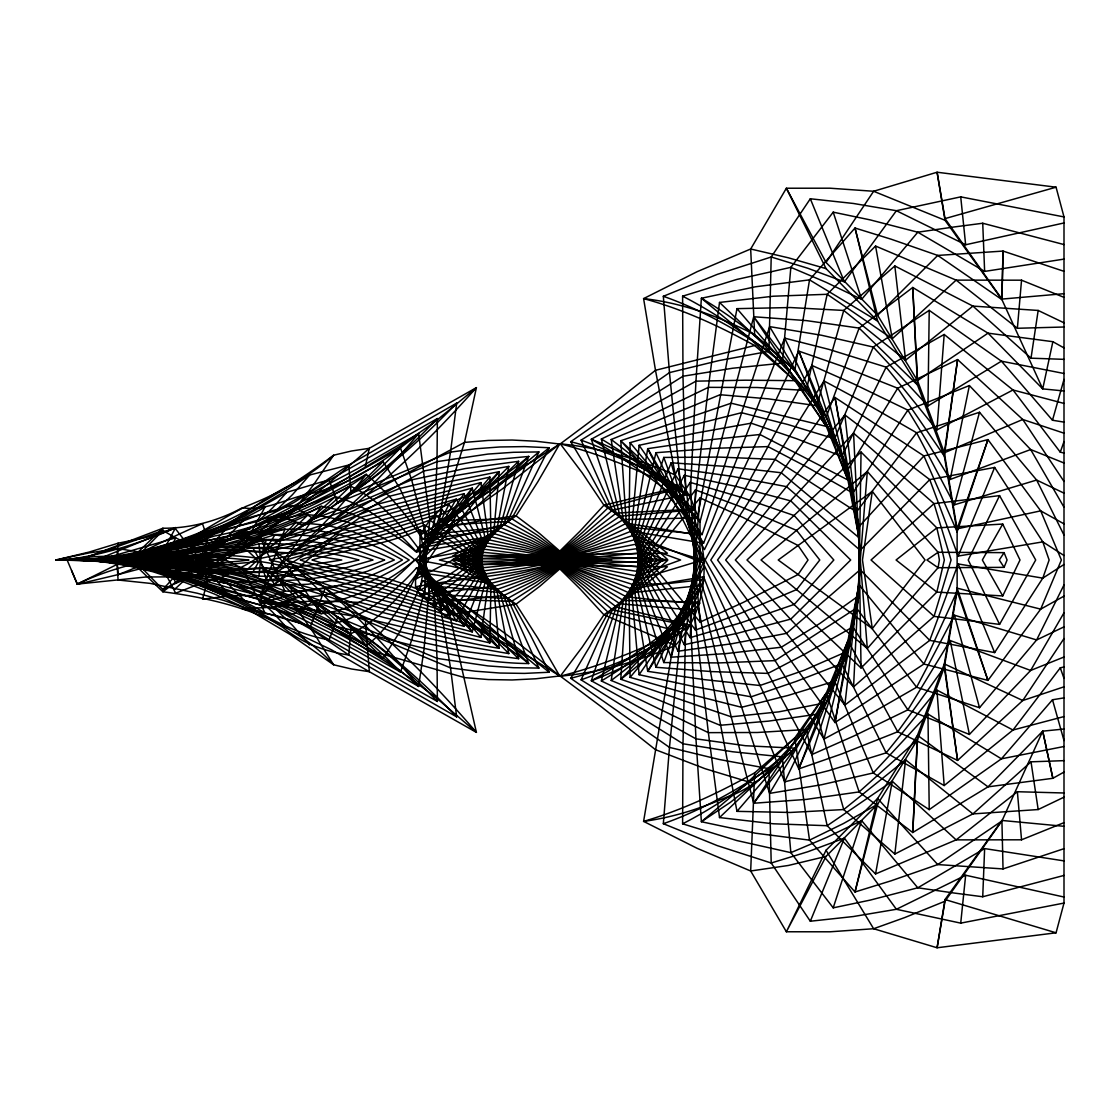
<?xml version="1.0" encoding="UTF-8"?>
<svg xmlns="http://www.w3.org/2000/svg" width="1120" height="1120" viewBox="0 0 1120 1120"><rect width="100%" height="100%" fill="white"/><g stroke="black" fill="none" stroke-linecap="round" stroke-linejoin="round"><path stroke-width="1.5" d="M1064 875.434L982.73 896.756L954.324 893.06L917.784 887.796L861.63 820.624L826.238 837.62L790.846 852.642L736.722 840.532L682.612 823.816L682.99 743.764L685.762 625.24L612.444 609.84L584.864 586.096L557.27 564.76L611.702 560L557.27 555.24L584.864 533.904L612.444 510.16L685.762 494.76L682.99 376.236L682.612 296.184L736.722 279.468L790.846 267.358L826.238 282.38L861.63 299.376L917.784 232.204L954.324 226.94L982.73 223.244L1064 244.566M102.984 558.418L127.106 555.114L153.496 549.626L205.716 534.212L258.37 521.15L293.762 502.642L329.154 480.158L437.388 418.53L437.01 461.65L434.238 525.616L507.556 521.514L535.136 536.9L562.73 555.17L508.298 560L562.73 564.83L535.136 583.1L507.556 598.486L434.238 594.384L437.01 658.35L437.388 701.47L329.154 639.842L293.762 617.358L258.37 598.85L205.716 585.788L153.496 570.374L128.38 565.11L105.518 561.848M1064 422.114L1052.492 420.238L1001.42 361.172L929.222 310.366L873.278 347.046L834.652 438.788L788.102 424.578L741.566 412.706L685.832 426.79L630.112 442.652L629.048 527.072L643.79 560L629.048 592.928L630.112 677.348L685.832 693.21L741.566 707.294L788.102 695.422L834.652 681.212L873.278 772.954L929.222 809.634L1001.42 758.828L1052.492 699.762L1064 697.886M1064 373.492L1001.42 361.172L927.962 405.944L929.222 310.366M861.042 452.032L859.39 560L861.042 667.968L936.824 592.102L944.356 560L936.824 527.898L861.042 452.032L746.97 560L861.042 667.968M96.25 560.63L127.918 563.402L159.194 568.022L246.722 588.112L266.028 586.838L285.348 583.282L331.898 597.688L378.434 616.042L441.14 631.876L489.888 642.908L490.952 583.394L476.21 560L490.952 536.606L489.888 477.092L441.14 488.124L378.434 503.958L331.898 522.312L285.348 536.718L266.028 533.162L246.722 531.888L145.656 554.428L109.004 558.726L69.832 560L165.536 557.774L177.366 556.066L243.908 540.708L272.846 531.398L296.002 522.312L326.606 525.252L353.01 531.748L381.108 543.424L409.22 560L393.148 570.08L373.086 580.398L353.01 588.252L335.79 592.956L317.422 596.106L296.002 597.688L255.486 582.764L209.174 570.92L171.934 566.3L115.5 561.092M695.436 489.916L694.288 560L695.436 630.084L739.718 613.662L796.67 589.554L819.784 560L796.67 530.446L739.718 506.338L695.436 489.916L644.042 560L695.436 630.084M1064 390.978L1042.72 388.878L1001.91 299.6L945.014 220.29L873.628 191.268L830.004 188.202L786.38 188.23L826.042 262.458L877.604 315.28L917.504 380.618L944.328 452.788L957.124 528.864L957.124 591.136L923.916 664.034L835.002 722.526L858.928 595.574L858.928 526.736L923.916 455.966L987.952 439.6L1040.69 510.86L1061.382 560L1040.69 609.14L987.952 680.4L923.916 664.034L858.928 584.682L847.924 640.724L826.308 693.084L794.836 737.898L754.642 772.856L750.68 870.996L786.38 931.77L830.004 931.798L873.628 928.732L937.09 947.772L1056.062 932.806L1064 903.07L1064 216.93L960.722 196.868L896.392 210.714L844.41 281.876L807.814 268.254L771.204 256.998L717.262 274.386L663.334 296.296L669.48 372.61L680.806 487.802L608.314 507.542L582.568 532.406L556.822 554.876L667.66 559.622L637.98 532.154L608.314 507.542L589.526 473.074L570.752 441.7L669.48 372.61L719.208 360.528L768.936 351.316L771.204 256.998L810.32 198.772L853.356 203.462L896.392 210.714L965.65 244.762L1064 222.964M1064 293.692L1001.91 299.082L1003.03 251.076L937.734 255.43L891.184 239.218L854.994 228.018L809.522 279.86L794.836 370.37L826.308 416.836L837.116 443.1L847.924 469.644L858.928 526.736L835.002 397.474L923.916 455.966L957.124 531.846L987.952 439.6L957.124 528.864L1040.69 510.86L1064 523.866M424.564 595.014L425.712 560L424.564 524.986C384.51 541.772 341.012 546.098 300.216 560C341.012 573.902 384.51 578.228 424.564 595.014L450.268 579.502L475.958 560L450.268 540.498L424.564 524.986M982.73 896.756L984.634 848.582L1064 860.888M853.566 686.854L859.698 560L853.566 433.146L934.038 503.636L951.062 560L934.038 616.364L853.566 686.854L735.336 560L853.566 433.146M690.172 637.63L694.428 560L690.172 482.37L742.21 497.644L794.248 515.578L833.84 560L794.248 604.422L742.21 622.356L690.172 637.63L640.472 560L690.172 482.37M1064 403.424L1012.998 389.984L936.908 429.912L944.188 334.46L886.158 367.15L841.862 456.358L796.516 438.704L751.156 423.178L695.114 433.188L639.086 445.298L631.456 531.09L641.858 560L631.456 588.91L639.086 674.702L695.114 686.812L751.156 696.822L796.516 681.296L841.862 663.642L886.158 752.85L944.188 785.54L1012.998 730.016L1060.276 667.828L1064 666.974M94.08 560.238L132.048 562.072L162.876 591.78C224.714 599.76 289.968 617.232 333.62 664.776L313.796 633.08L293.958 604.758L270.172 607.348L246.372 608.496L214.648 594.104L182.91 581.658L174.986 561.148L146.538 553.126L118.09 548.618L116.97 563.052L118.09 580.006L150.094 583.366L197.288 593.25L224.056 600.53L246.372 608.496L289.996 634.382L333.62 664.776L351.47 668.99L369.32 671.692L476.406 732.368L444.668 593.026L429.828 579.446L420 568.19L420 535.206L429.828 519.904L444.668 505.19L473.424 492.996L502.18 478.618L530.936 462.252L559.692 444.024L535.892 441.238L512.092 440.034L488.306 440.44L464.506 442.4L365.358 495.754C329.98 527.674 282.94 549.836 261.072 594.09L261.072 602.966C299.572 604.87 335.888 622.916 366.282 645.68C392.154 626.318 405.468 596.05 420 568.19C449.33 591.794 475.244 619.36 499.212 648.326C430.262 637.196 363.846 612.332 293.692 608.552L313.362 617.61L337.722 631.19L400.05 670.824L434.756 696.542L476.406 732.368C426.65 674.562 372.162 620.158 309.428 576.464C292.18 565.628 276.514 552.58 261.072 539.364L261.072 530.488L272.076 519.96L307.454 501.9L400.05 446.25L434.756 421.918L476.406 387.632L464.506 442.4L444.668 505.19M351.064 626.444L348.796 655.004L456.666 716.87L450.52 667.884L439.194 599.102L511.686 601.356L537.432 584.71L563.178 565.208L452.34 560.224L482.02 578.9L511.686 601.356L530.474 635.194L549.248 672.238L524.566 673.4L499.884 673.036L475.202 671.188L450.52 667.884L351.064 626.444C389.774 652.162 424.452 683.48 456.666 716.87M867.314 471.464L860.3 560L867.314 648.536L938.084 567.714L939.386 560L938.084 552.286L867.314 471.464L761.026 560L867.314 648.536M1064 903.07L960.722 923.132L896.392 909.286L844.41 838.124L807.814 851.746L771.204 863.002L717.262 845.614L663.334 823.704L669.48 747.39L680.806 632.198L608.314 612.458L582.568 587.594L556.822 565.124L667.66 560.378L637.98 587.846L608.314 612.458L589.526 646.926L570.752 678.3L669.48 747.39L719.208 759.472L768.936 768.684L771.204 863.002L810.32 921.228L853.356 916.538L896.392 909.286L965.65 875.238L1064 897.036M365.358 495.754C405.608 463.232 441.952 426.16 476.406 387.632L369.32 448.308L351.47 451.01L333.62 455.224C308 477.834 277.242 494.06 245.616 506.562C202.832 528.57 163.73 558.096 118.09 574.602L146.538 567.07L174.986 556.038L182.91 538.342L174.986 528.122L146.538 537.418L118.09 543.214L116.97 556.948L118.09 574.602L82.376 583.114L77.28 584.038L67.13 560C105.784 559.58 144.718 559.37 183.036 554.274C225.666 544.516 268.338 533.47 308.084 514.794C347.62 517.076 384.65 535.08 414.876 560C384.65 584.92 347.62 602.924 308.084 605.206C267.498 586.264 223.972 574.826 180.39 565.236C144.676 560.938 108.486 560.644 72.506 560L193.088 560L113.302 559.986M700.112 497.896L694.708 560L700.112 622.104L742.98 602.546L798.098 574.504L808.024 560L798.098 545.496L742.98 517.454L700.112 497.896L648.298 560L700.112 622.104M1064 327.012L1017.38 328.272L1021.538 280.196L956.13 280.126L875.56 246.05L827.176 294.294L806.358 390.488L757.358 387.506L708.358 387.352L601.356 439.04L619.948 516.208L652.666 560L619.948 603.792L601.356 680.96L708.358 732.648L757.358 732.494L806.358 729.512L827.176 825.706L875.56 873.95L956.13 839.874L1017.38 791.728L1064 792.988M984.634 848.582L917.784 887.796L870.212 900.102L833.21 907.844L790.846 852.642L782.348 756.868L732.662 751.772L682.99 743.764L581.098 679.854L612.444 609.84L637.224 586.04L661.99 560L637.224 533.96L612.444 510.16L581.098 440.146L682.99 376.236L732.662 368.228L782.348 363.132L790.846 267.358L833.21 212.156L870.212 219.898L917.784 232.204L984.634 271.418L1064 259.112M960.722 923.132L965.65 875.238M258.958 576.184L260.61 560L258.958 543.816C297.514 542.948 336.434 547.484 373.03 560L346.444 567.616L321.58 572.46L296.534 575.218L267.302 576.268L258.958 576.184L225.806 567.798L187.908 562.24L99.988 560L183.176 558.194L223.93 560L183.176 561.806L175.644 560L225.806 552.202L258.958 543.816M429.828 520.072L425.572 560L429.828 599.928C383.026 582.568 333.76 574.42 286.16 560C333.76 545.58 383.026 537.432 429.828 520.072L454.678 537.88L479.528 560L454.678 582.12L429.828 599.928M1064 596.134L1040.69 609.14L957.124 588.154L987.952 680.4L957.124 591.136L944.328 667.254L897.708 731.766L842.058 753.83L798.784 768.88L847.924 651.07L858.928 595.574L820.078 623.322L781.228 647.248L726.166 653.576L671.118 657.202L637.756 571.452L638.47 553.14L677.978 468.776L732.242 476.336L786.506 486.64L860.174 550.298L929.74 479.626L994.644 467.418L1042.804 541.87L1049.132 560L1042.804 578.13L994.644 652.582L929.74 640.374L860.174 569.702L844.858 705.082L929.74 640.374L958.188 563.948L1042.804 578.13L1064 564.494M1064 760.648L1031.016 761.824L972.916 813.904L894.838 854.042L905.59 759.794L972.916 813.904L1038.17 809.55L1064 797.174M1064 822.654L1021.538 839.804L956.13 839.874L892.276 781.256L827.176 825.706L773.346 823.788L719.516 817.558L708.358 732.648L694.022 610.162L619.948 603.792L589.008 582.722L558.068 563.962L580.3 560L558.068 556.038L589.008 537.278L619.948 516.208L694.022 509.838L708.358 387.352L719.516 302.442L773.346 296.212L827.176 294.294L892.276 338.744L956.13 280.126L1017.38 328.272M456.666 403.13L450.52 452.116L439.194 520.898L511.686 518.644L537.432 535.29L563.178 554.792L452.34 559.776L482.02 541.1L511.686 518.644L530.474 484.806L549.248 447.762L524.566 446.6L499.884 446.964L475.202 448.812L450.52 452.116L351.064 493.556L348.796 464.996L456.666 403.13C424.452 436.52 389.774 467.838 351.064 493.556M684.348 644.686L695.17 560L684.348 475.314L737.604 486.766L790.86 500.934L850.696 560L790.86 619.066L737.604 633.234L684.348 644.686L638.82 562.226L636.692 544.026L663.768 457.436L719.39 457.086L775.026 459.382L856.478 511.896L916.622 432.768L979.51 412.272L1036.63 480.046L1064 535.08M85.33 560.196L115.598 561.652L141.4 564.508L233.842 582.05L255.99 581.546L278.138 578.662L323.484 591.738L368.844 608.986L480.914 637.406L488.544 580.286L478.142 560L488.544 539.714L480.914 482.594L368.844 511.014L323.484 528.262L278.138 541.338L255.99 538.454L233.842 537.95L145.712 554.848L99.61 559.37M872.298 491.344L862.456 560L872.298 628.656L925.064 560L872.298 491.344L778.218 560L872.298 628.656M1064 359.352L1031.016 358.176L1038.17 310.45L972.916 306.096L894.838 265.958L843.738 310.45L816.858 405.734L768.488 398.874L720.104 394.716L611.198 439.53L623.28 519.61L649.138 560L623.28 600.39L611.198 680.47L720.104 725.284L768.488 721.126L816.858 714.266L843.738 809.55L894.838 854.042M787.304 755.16L794.836 748.188L826.308 702.66L778.75 711.858L731.206 716.8L620.788 679.266L660.394 637.238L700 589.666L690.172 612.36L675.332 632.436L643.594 821.394L697.144 848.316L750.68 870.996L788.354 865.466L826.042 856.408L877.604 804.244L885.08 792.316L917.504 739.648L944.328 667.254L957.586 760.424L897.708 731.766L847.924 640.724L798.784 768.88L704.452 565.712L676.074 620.564L647.71 671.342L703.836 679.588L759.948 685.496L803.936 670.348L847.924 651.07L826.308 702.66L790.006 755.384L753.718 803.25L731.206 716.8L700 589.666L700 521.906L753.718 316.75L806.414 320.614L859.124 328.09L917.504 384.972L944.328 456.148L957.124 531.846M1064 826.308L1001.91 820.456L945.014 899.542L937.09 947.772L945.014 901.222L1001.91 820.974L1042.72 731.164L1064 729.022M957.124 588.154L944.328 663.894L917.504 735.28L877.604 798.49L826.042 850.262L786.38 931.77L826.042 856.408M858.928 584.682L835.002 722.526L753.368 608.146L717.556 560L753.368 511.854L835.002 397.474L858.928 537.628L781.228 472.752L726.166 466.424L671.118 462.798L637.756 548.548L638.176 559.286M892.276 781.256L875.56 873.95M419.888 590.226L425.292 560L419.888 529.774C385.42 545.118 347.494 548.842 311.976 560C347.494 571.158 385.42 574.882 419.888 590.226L445.788 576.884L471.702 560L445.788 543.116L419.888 529.774M143.458 553.966C189.322 546.812 230.902 525.028 276.262 515.816L289.702 519.736L303.142 525.56L351.512 508.536L399.896 488.362L454.342 475.776L508.802 466.396L496.72 530.46L470.862 560L496.72 589.54L508.802 653.604L454.342 644.224L399.896 631.638L351.512 611.464L303.142 594.44L289.702 600.264L276.262 604.184C208.74 586.936 143.472 555.996 72.03 560L110.558 557.844M905.59 759.794L843.738 809.55L790.356 812.462L736.988 811.356L697.312 602.154L623.28 600.39L590.842 580.86L558.404 563.528L574.084 560L558.404 556.472L590.842 539.14L623.28 519.61L697.312 517.846L736.988 308.644L790.356 307.538L843.738 310.45L905.59 360.206L972.916 306.096L1031.016 358.176M1064 462.994L1030.652 449.54L950.18 479.458L969.388 385.56L907.872 410.144L852.796 493.01L805.056 466.032L767.928 446.6L711.942 448.392L655.942 452.718L635.292 539.588L639.268 560L635.292 580.412L655.942 667.282L711.942 671.608L767.928 673.4L805.056 653.968L852.796 626.99L907.872 709.856L969.388 734.44L1030.652 670.46L1064 612.78M860.174 569.702L786.506 633.36L732.242 643.664L677.978 651.224L696.5 560L677.978 468.776M105.686 559.524C133.196 558.236 160.65 555.926 188.076 553.532C214.858 549.346 239.442 531.174 267.05 531.062C313.614 524.468 361.914 536.298 402.444 560C367.038 580.818 326.074 591.78 284.998 591.136L261.072 539.364C238.966 551.614 214.452 559.034 191.926 569.968L190.778 575.89M789.81 365.68L794.836 370.37L754.642 334.642L750.68 249.004L786.38 188.23L826.042 268.618L877.604 321.048L917.504 384.972L912.744 287.476L917.504 380.618L988.036 333.158L1052.87 341.698L1042.72 388.906L988.036 333.158L912.744 287.476L859.124 328.09L826.308 416.836L790.006 364.294L753.718 316.75L826.308 426.412L847.924 480.004L858.928 537.628M365.358 466.466L369.32 448.308C323.05 489.216 274.932 528.5 222.446 561.218C204.064 573.86 182.266 579.11 162.876 589.526L162.876 591.78L191.926 569.968C246.974 584.822 300.048 607.208 350.364 633.948C378.546 620.746 399.714 596.806 417.914 572.222L490.952 583.394L525.994 574.252L561.036 562.66L552.958 560L561.036 557.34L525.994 545.748L490.952 536.606L417.914 547.778C399.714 523.194 378.546 499.254 350.364 486.052C300.09 512.764 247.044 535.15 192.038 550.004C155.596 554.218 119.126 559.062 82.404 559.874M124.46 560.896L165.536 562.226L184.464 565.236L203.378 569.8L233.45 569.968L263.522 567.546L304.248 576.926L344.974 590.73L400.61 604.8L456.232 620.872L483.308 570.92L481.18 558.502L458.416 534.646L435.652 515.018L424.83 560L435.652 604.982L458.416 585.354L481.18 561.498L483.308 549.08L456.232 499.128L400.61 515.2L344.974 529.27L304.248 543.074L263.522 552.454L233.45 550.032L203.378 550.2L122.64 558.432L68.698 559.986L104.44 559.44M85.134 559.776L110.782 558.348L136.192 555.212L227.724 536.48L252.14 526.652L272.482 516.852L346.654 478.506L400.484 447.958L411.642 479.85L425.978 534.744L500.052 527.436L530.992 540.288L561.932 555.996L539.7 560L561.932 564.004L530.992 579.712L500.052 592.564L425.978 585.256L411.642 640.15L400.484 672.042L333.2 634.354L292.824 614.446L264.334 599.046L235.858 586.572L227.724 583.52L147.518 567.504L118.902 562.996M1064 584.92L1036.63 639.954L979.51 707.728L916.622 687.232L856.478 608.104L823.998 739.06L864.514 717.206L916.622 687.232L954.464 615.216L1036.63 639.954L1064 626.864M68.894 560C99.512 560.21 130.256 557.312 160.048 550.046C206.178 540.554 246.624 514.78 292.824 505.554L313.642 518.854L362.642 500.668L411.642 479.85L465.136 468.566L518.644 461.3L500.052 527.436L467.334 560L500.052 592.564L518.644 658.7L465.136 651.434L411.642 640.15L362.642 619.332L313.642 601.146L292.824 614.446L244.44 600.446L209.202 585.06L168.91 572.18L129.416 564.004L88.242 560.42M1064 493.136L1036.63 480.046L954.464 504.784L979.51 412.272M1052.492 420.238L1064 379.442M266.434 539.518L260.302 560L266.434 580.482C306.684 581.602 347.354 575.442 384.664 560L356.902 550.396L329.14 543.886L301.714 540.47L274.274 539.434L266.434 539.518L231.224 549.304L190.988 556.122L106.876 559.762M671.118 657.202L698.46 560L671.118 462.798M852.796 626.99L811.916 754.558L853.902 735.994L907.872 709.856L950.18 640.542L1030.652 670.46L1064 657.006M927.962 405.944L873.278 347.046L821.45 335.244L769.636 326.62L702.086 534.59L629.048 527.072L594.006 543.158L558.964 557.354L567.042 560L558.964 562.646L594.006 576.842L629.048 592.928L702.086 585.41L769.636 793.38L821.45 784.756L873.278 772.954L927.962 714.056L1001.42 758.828L1064 746.508M861.63 820.624L833.21 907.844M70.588 560L79.31 560.084L162.876 528.248L162.876 530.502L132.048 562.072C184.1 564.41 236.53 570.864 284.998 591.136L273.028 595.714L261.072 602.966L299.922 591.836L338.772 585.508L393.834 599.13L448.882 615.468L465.57 593.25L482.244 567.784L481.53 555.352L461.776 530.712L442.022 509.824L423.5 560L442.022 610.176L461.776 589.288L481.53 564.648L482.244 552.216L465.57 526.75L448.882 504.532L393.834 520.87L338.772 534.492L299.922 566.258L261.072 594.09L284.998 528.864L240.534 543.466L196.084 552.804L162.876 589.526L132.048 557.928L162.876 528.248C190.652 528.374 217.98 520.954 242.396 507.738C266.182 511.588 287.644 497.672 310.478 493.668C351.414 485.436 386.554 459.326 418.628 433.538L429.828 519.904C465.668 503.734 498.4 481.376 528.696 456.456L476.364 461.314L424.046 470.918L325.164 526.806C359.8 499.464 390.432 467.39 418.628 433.538L357.798 468.622L310.478 493.668L276.444 522.802L242.396 548.128L265.006 507.15C217.952 533.876 165.662 551.81 111.804 557.718M1064 453.026L1060.276 452.172L1064 441.574M143.724 552.874L177.142 544.194L207.494 533.106L244.496 516.32L286.79 492.324L321.216 482.062L329.154 480.158L337.652 502.894L437.01 461.65L487.956 454.076L513.436 452.298L538.902 451.92L507.556 521.514L482.776 542.262L458.01 560L482.776 577.738L507.556 598.486L538.902 668.08L513.436 667.702L487.956 665.924L437.01 658.35L337.652 617.106L329.154 639.842C300.23 634.886 274.456 621.782 249.788 606.396C217.462 589.792 183.484 575.792 147.896 568.008C125.37 563.136 102.354 560.826 79.338 560.098M856.478 608.104L775.026 660.618L719.39 662.914L663.768 662.564L701.064 560L663.768 457.436M936.908 429.912L886.158 367.15L829.08 349.44L784.672 338.142L703.57 543.214L631.456 531.09L595.322 545.314L559.188 557.816L564.522 560.14M844.41 838.124L810.32 921.228M77.882 559.916C122.528 559.524 166.292 549.766 210.196 542.766C270.83 523.488 327.362 492.198 383.012 461.594L399.896 488.362L422.688 539.168L496.72 530.46L529.158 542.066L561.596 556.444L545.916 560L561.596 563.556L529.158 577.934L496.72 589.54L422.688 580.832L399.896 631.638L383.012 658.406L342.986 636.076L309.624 619.22L249.2 590.954L214.41 577.934L122.612 563.136L94.066 560.63L59.976 560M1004.094 567.35L1007.076 560L1004.094 552.65L938.084 552.286L926.912 560L938.084 567.714L1004.094 567.35L999.292 560L1004.094 552.65M1064 555.506L1042.804 541.87L958.188 556.052L994.644 467.418M59.906 560L123.816 561.904L212.128 573.048L239.666 573.23L267.204 570.892L309.638 581.42L352.072 596.358L464.058 626.346L484.708 574.042L480.732 560L484.708 545.958L464.058 493.654L352.072 523.642L309.638 538.58L267.204 549.108L239.666 546.77L212.128 546.952L139.132 556.528L108.486 559.132M448.882 504.532L421.54 560L448.882 615.468M841.862 663.642L784.672 781.858L829.08 770.56L886.158 752.85L936.908 690.088L1012.998 730.016L1064 716.576M1002.722 595.938L1020.012 560L1002.722 524.062L936.824 527.898L896.07 560L936.824 592.102L1002.722 595.938L982.352 560L1002.722 524.062M655.942 667.282L680.176 615.482L704.396 560L680.176 504.518L655.942 452.718M999.572 495.614L968.226 560L999.572 624.386L934.038 616.364L871.038 560L934.038 503.636L999.572 495.614L1035.706 560L999.572 624.386M684.348 475.314L638.82 557.774L636.692 575.974L663.768 662.564M950.18 479.458L907.872 410.144L853.902 384.006L811.916 365.442L740.446 497.546L705.124 560L740.446 622.454L811.916 754.558M456.232 499.128L437.584 531.762L418.936 560L437.584 588.238L456.232 620.872M834.652 681.212L802.144 738.696L769.636 793.38M57.946 559.552L56 560L110.306 560.504L190.26 565.068L232.708 572.782L275.142 585.424L278.782 585.466L307.958 584.248L337.288 579.852L367.724 571.144L394.352 560C357.49 541.758 316.162 533.47 275.142 534.576L259.826 558.53C198.45 549.262 136.808 561.288 75.222 560L84.364 560.168L70.882 560M252.686 572.446L259.7 560L252.686 547.554L221.732 554.722L180.614 560L217.308 564.508L252.686 572.446L257.11 572.488L283.598 571.83L310.086 569.548L334.474 565.726L358.974 560C324.436 550.424 288.442 547.12 252.686 547.554M784.672 781.858L703.57 576.786L671.328 628.25L639.086 674.702M954.464 504.784L916.622 432.768L864.514 402.794L823.998 380.94L746.914 504.546L710.78 560L746.914 615.454L823.998 739.06M464.058 493.654L439.824 529.844L415.604 560L439.824 590.156L464.058 626.346M1064 638.54L1022.756 700.518L957.586 760.424L944.328 663.894L1022.756 700.518L1064 686.826M826.042 262.458L873.628 191.268L937.09 172.228L1056.062 187.194L1064 216.93M702.086 585.41L666.092 634.2L630.112 677.348M365.358 649.166L464.506 677.6L488.306 679.56L512.092 679.966L535.892 678.762L559.692 675.976L537.88 638.302L516.068 604.142L484.33 582.148L452.606 563.948L667.394 566.776L635.67 592.256L603.932 614.796L582.12 647.276L560.308 676.144C600.054 672.616 638.764 661.164 675.332 645.47C714.924 602.434 712.432 532.098 675.332 488.054C638.456 469.854 600.194 454.09 560.308 443.856L601.958 412.734L655.494 370.3L754.642 345.52L794.836 380.66L826.308 426.412L731.206 403.2L620.788 440.734L626.318 523.236L646.198 560L626.318 596.764L620.788 679.266C650.076 657.076 675.864 630.658 700 603.064L663.152 600.964L626.318 596.764L592.508 578.9L558.712 563.094L569.968 560L558.712 556.906L592.508 541.1L626.318 523.236L700 535.304L660.394 485.674L620.788 440.734L660.394 477.848L700 521.906L690.172 496.608L675.332 475.006L655.494 370.3L643.594 298.606L697.144 271.684L750.68 249.004L788.354 257.796L826.042 268.618M816.858 714.266L776.916 765.016L736.988 811.356M480.914 482.594L448.672 521.094L416.43 551.992C394.38 527.534 367.738 505.33 335.328 496.706C291.088 519.848 243.712 536.41 195.79 549.962C160.944 556.458 125.23 557.858 89.852 559.72M225.162 529.704L214.41 542.066M958.188 556.052L929.74 479.626L844.858 414.918L759.878 519.442L725.648 560L759.878 600.558L844.858 705.082M293.958 510.286L313.796 484.456L333.62 455.224C258.776 511.098 169.68 557.368 74.438 559.972L81.83 560.14L73.01 560.014M275.59 511.056L312.186 489.986L348.796 464.996L309.68 475.006L292.628 494.494L275.59 511.056C211.792 524.034 152.936 558.236 86.66 559.58M489.888 477.092C468.356 502.978 444.822 527.422 417.914 547.778M286.79 492.324L272.58 507.892L258.37 521.15M244.44 519.554L227.724 536.48M296.002 522.312L279.762 539.168L263.522 552.454M675.332 475.006C638.75 459.228 600.082 447.622 560.308 443.856L582.12 472.724L603.932 505.204L635.67 527.744L667.394 553.224L452.606 556.052L484.33 537.852L516.068 515.858L537.88 481.698L559.692 444.024L502.18 489.02L473.424 509.306L444.668 527.8L429.828 543.844L420 561.61L415.548 579.152L415.548 586.796L420 594.594L444.668 615.636L473.424 627.606L502.18 641.76L530.936 657.93L559.692 675.976C523.082 646.044 485.212 617.47 444.668 593.026M806.358 729.512L762.944 776.216L719.516 817.558M555.114 560L560.812 562.184L524.678 572.348L488.544 580.286L416.43 568.008C394.38 592.466 367.738 614.67 335.328 623.294L303.604 607.978L278.236 597.296L205.296 572.502L183.092 567.294L105.392 560.826M308.084 514.794L287.644 534.254L267.204 549.108M697.312 602.154C670.572 630.294 642.404 657.286 611.198 680.47M437.388 418.53C407.232 450.016 374.444 479.332 337.652 502.894M400.484 447.958C374.556 474.978 345.912 499.702 313.642 518.854M508.802 466.396C482.72 493.514 454.44 518.826 422.688 539.168M1042.72 731.122L1052.87 778.302L1042.72 731.164L988.036 786.842L912.744 832.524L859.124 791.91L826.308 693.084L753.718 803.25L806.414 799.386L859.124 791.91L917.504 739.648L912.744 832.524L917.504 735.28L988.036 786.842L1052.87 778.302L1064 772.086M383.012 461.594C359.254 486.178 332.864 508.508 303.142 525.56M335.328 496.706L306.726 522.34L278.138 541.338M350.364 486.052C331.072 505.694 309.526 523.39 285.348 536.718M174.986 589.05L182.91 581.658L153.174 571.816L127.148 565.586L101.108 561.624L75.838 560.042L91.56 559.342M518.644 461.3C490.364 488.824 459.886 514.388 425.978 534.744M556.346 554.526L580.146 531.034L603.932 505.204L675.332 488.054M563.654 565.572L539.854 586.236L516.068 604.142L444.668 615.636M784.798 757.456L767.214 773.08M694.022 610.162C665.21 636.3 634.816 660.968 601.356 680.96M538.902 451.92C506.408 479.64 471.884 505.288 434.238 525.616M765.632 774.396L730.576 802.2L701.372 821.744L695.954 738.836L690.172 612.36C659.036 637.63 626.514 661.43 591.304 680.75L695.954 738.836L745.402 745.71L794.836 748.188C774.172 767.158 754.32 788.172 726.88 797.048C700.322 808.654 672.392 817.558 643.594 821.394C682.5 810.012 719.306 792.526 754.642 772.856M247.702 569.156L257.544 560L247.702 550.844L221.312 556.612L194.936 560L221.312 563.388L247.702 569.156L298.718 566.72L341.782 560L298.718 553.28L247.702 550.844M782.348 756.868C751.1 781.942 718.368 805.518 682.612 823.816M549.248 447.762C514.766 475.23 478.422 500.654 439.194 520.898M137.27 553.182L135.366 554.484M1001.91 820.974L937.734 864.57L891.184 880.782L854.994 891.982L809.522 840.14L794.836 737.898L742.266 787.318L701.372 821.744L755.44 833.21L809.522 840.14L843.556 823.48L877.604 804.244L854.994 891.982L877.604 798.49L937.734 864.57L1003.03 868.924L1064 848.68M309.68 475.006C261.184 507.892 208.642 536.928 151.27 550.718M685.762 625.24C652.918 647.01 618.268 666.484 581.098 679.854M768.936 768.684C735.826 790.664 700.952 810.516 663.334 823.704M159.278 547.162L154.35 550.032M183.092 567.294L175.812 571.102M560.336 559.314L483.308 549.08L439.404 560L483.308 570.92L560.42 560.742L559.146 560M560.294 560.322L559.664 560.686L636.692 575.974L680.596 560L636.692 544.026L559.58 559.272L560.854 560M680.806 632.198C646.016 651.602 609.392 668.234 570.752 678.3M293.958 483.126C252.126 503.888 217.238 535.99 174.986 556.038M559.594 561.596L633.542 584.738L668.99 583.478L704.452 579.432L676.074 628.278L647.71 671.342L633.542 584.738L640.374 560L633.542 535.262L647.71 448.658L676.074 496.804L704.452 549.584L739.144 478.968L798.784 351.12L847.924 469.644L897.708 388.234L957.586 359.576L944.328 456.148L897.708 388.234L842.058 366.17L798.784 351.12L847.924 480.004L759.948 434.504L703.836 440.412L647.71 448.658L704.452 563.318L633.542 535.262L596.456 547.526L559.356 558.292L560.504 558.782L522.606 551.53L484.708 545.958L451.066 553.798L417.438 560L451.066 566.202L484.708 574.042L522.606 568.47L560.504 561.218L558.096 560M559.65 561.148L635.292 580.412L702.562 560L635.292 539.588L559.496 558.782L561.904 560M675.332 632.436C638.47 650.538 600.208 666.148 560.308 676.144L601.958 707.266L655.494 749.7L705.068 768.698L754.642 783.734M250.306 528.71C220.29 539.07 200.942 565.026 175.672 582.848L162.414 552.426L175.672 527.52L97.244 559.538L75.236 559.986M77.28 584.038C119.014 563.878 159.88 542.108 202.496 523.698L207.256 537.81L202.496 572.152C229.418 555.94 248.892 529.312 277.284 515.774C307.846 504.028 340.424 495.782 366.282 474.32C386.708 492.156 405.034 512.582 420 535.206C449.442 518.196 475.482 495.908 499.212 471.674L493.682 533.526L473.802 560L493.682 586.474L499.212 648.326C475.566 626.78 449.358 607.6 420 594.594L493.682 586.474L527.492 576.114L561.288 563.122L550.032 560L561.288 556.878L527.492 543.886L493.682 533.526L420 561.61L459.606 520.478L499.212 471.674L450.898 481.334L388.794 496.398L341.25 525.56L293.692 551.53C320.782 528.71 344.624 502.278 366.282 474.32C318.444 501.452 268.366 525.91 213.962 536.13C174.454 549.514 133.266 558.376 91.448 559.552M253.414 527.324C274.764 516.278 300.496 519.638 321.216 506.282C356.034 512.134 388.92 528.346 415.548 551.432L443.926 523.32L472.29 488.124L486.458 542.822L479.626 560L486.458 577.178L472.29 631.876L360.052 602.434L316.064 600.768L272.076 603.876C288.932 603.316 305.844 606.816 321.216 613.718C358.834 609.504 389.858 585.256 415.548 559.076L443.926 592.088L472.29 631.876C455.686 614.25 437.052 598.164 415.548 586.796C463.792 577.472 513.352 576.198 560.644 561.708L556.78 560M71.568 570.542L77.28 584.108C116.634 565.096 159.74 557.648 202.496 550.69C236.404 562.03 266.518 582.246 293.958 604.758M945.014 901.222L904.862 917.518L873.628 928.732L826.042 850.262M480.704 558.684L538.286 560L481.18 561.498L477.288 560M174.986 528.122C139.538 543.368 102.354 555.394 63.938 560C100.688 554.19 138.292 555.408 174.986 561.148M559.538 562.044L631.456 588.91L703.57 576.786M69.342 560L79.198 560.042L162.876 530.502L175.672 537.88L202.496 550.69L207.256 582.19L202.496 599.144L231.686 595.63L260.876 595.448L313.586 618.072L366.282 645.68C344.61 617.05 320.768 589.918 293.692 566.258L277.284 581.854L260.876 595.448C225.232 588.098 191.002 575.596 155.498 567.84M275.142 534.576C225.106 551.012 172.424 562.45 119.504 560.126M435.652 515.018L382.396 531.44L329.14 543.886L295.484 554.498L269.304 560L295.484 565.502L329.14 576.114L382.396 588.56L435.652 604.982M118.09 543.214L88.984 552.104L56 560L59.234 560.014L56 560L57.456 560M442.022 509.824L387.758 526.288L333.494 539.336L301.266 549.85L259.826 558.53M1056.062 187.194L945.014 218.61L937.09 172.228L945.014 220.29M58.912 559.342L88.984 552.93L118.09 548.618M444.668 527.8L480.368 520.786L516.068 515.858L539.854 533.764L563.654 554.428M149.744 551.04L134.372 554.064M141.456 552.986L122.08 556.08M133.294 554.47L104.244 558.278M139.342 553.98L110.726 557.914L86.996 559.636M77.28 584.108L146.174 576.982L182.266 576.828L242.396 568.596L265.006 612.85L310.478 626.332L357.798 651.378L418.628 686.462L424.046 649.082L429.828 579.446C465.626 603.918 498.092 632.912 528.696 663.544C458.724 662.9 392.924 637.91 325.164 624.176C359.604 639.408 390.628 661.458 418.628 686.462C390.376 651.126 359.758 617.442 325.164 588.168L310.478 626.332L276.444 615.608L242.396 608.986L253.708 610.05L265.006 612.85C224.546 589.89 180.39 573.23 134.372 565.936M169.82 563.542L150.612 565.04M416.43 551.992L488.544 539.714L524.678 547.652L560.812 557.816M121.044 556.388L90.3 559.468M442.022 610.176L387.758 593.712L333.494 580.664L296.66 568.918L269.038 562.954L259.826 561.47L225.05 564.62L190.26 565.068L167.146 560.756L151.242 560.168M559.622 559.762L637.756 548.548L664.51 560L637.756 571.452L559.622 560.238M560.378 560.238L482.244 567.784L455.49 560L482.244 552.216L560.378 559.762M165.536 562.226L140.49 563.276M103.642 558.348L92.82 559.258M102.102 558.502L82.67 559.79L83.874 559.776M161.812 560.154L125.356 561.274M105.392 559.174C179.396 552.678 254.604 541.268 321.216 506.282L296.646 543.214L272.076 574.728L316.064 548.1L360.052 517.566L472.29 488.124L443.926 536.746L415.548 579.152L486.458 542.822L523.544 549.584L560.644 558.292M88.242 559.58L89.474 559.51M85.204 559.678L86.478 559.622L59.724 560L68.39 560L62.846 560M99.022 559.37L89.46 559.734M87.85 559.622L73.108 560L84.686 560.14M108.36 559.272L79.94 560.028M104.664 559.328L93.17 559.734M85.05 559.72L80.766 559.86L92.218 559.678M80.612 559.846L81.816 559.804L76.944 559.93L79.562 560.112M86.926 559.762L88.984 559.692L83.622 559.818L89.502 559.776M91.21 559.622L87.29 559.748M82.04 559.818L83.286 559.776M98.462 558.992L102.62 558.908M79.562 559.888L77.084 559.944M86.66 559.804L71.652 560M80.206 559.902L68.292 560M104.622 559.804L84.294 560M62.202 560L66.164 560.014L56 560L81.424 559.888M83.09 559.93L74.158 560.028L78.862 560.098M120.106 560.014L119.504 560.014M119.21 560.028L115.542 560.056M81.774 559.916L84.35 559.888M74.158 559.972L75.082 559.958M81.004 559.958L75.432 560L86.66 560.196M125.356 558.726L161.812 559.846M74.55 559.986L77.91 560.07M140.49 556.724L165.536 557.774M56.952 560L56 560L73.64 560L67.508 560M71.372 559.986L73.626 559.986M120.428 559.272L151.774 560L124.348 560.742L86.548 560M76.846 559.986L69.972 560.014M117.278 560.364L137.648 560L117.278 559.636M75.432 560L76.72 559.986L71.176 559.986M65.688 560L60.956 560L64.89 560M73.486 560L77.28 560.028M64.806 560L65.772 560M60.368 560L61.824 560M145.95 559.832L75.978 560.056M61.306 560L66.612 560M62.636 560L63.966 560M67.13 560L71.96 560M78.022 560.014L85.904 560.056M90.51 560.168L83.37 560.056L115.57 560.91M80.402 560.056L104.664 560.672M88.508 560.112C142.002 559.832 195.636 567.084 248.962 560C222.39 557.718 195.188 553.784 168.938 560L226.198 569.604L266.434 580.482M110.278 561.722L98.462 561.008M79.464 560.07L95.676 560.854M150.612 554.96L169.82 556.458M83.174 560.168L92.218 560.322M78.568 560.07L79.884 560.112M84.868 560.182L97.244 560.462L175.672 537.88L162.414 567.574L175.672 593.208L198.982 584.024L222.292 577.08L247.184 564.242L272.076 549.094L296.646 578.69L321.216 613.718C255.85 579.208 182.098 567.966 109.452 561.064M79.282 560.07L83.342 560.168L82.04 560.182M107.002 561.036L82.81 560.126M77.882 560.084L85.05 560.336M86.282 560.182L132.356 563.318L192.038 569.996M81.242 560.154L88.046 560.322M81.718 560.168L103.628 561.54M87.29 560.252L99.022 560.728M86.926 560.238L88.984 560.308M82.67 560.21L85.204 560.322M93.044 560.392L96.236 560.532M89.502 560.378L102.62 561.092M85.764 560.308L87.85 560.378M86.996 560.364L89.18 560.434M99.61 560.63L105.518 560.952M86.66 560.42L109.34 562.128M90.3 560.532L94.108 560.77M105.812 561.05L132.118 563.598L154.686 567.154M94.094 560.826L96.628 561.022M95.956 560.966L102.102 561.498M96.348 561.078C124.656 563.332 152.418 570.108 179.382 578.858C215.908 590.184 250.502 606.928 282.786 627.354C301.84 643.048 324.604 651.434 348.796 655.004L312.186 630.014L275.59 608.944L223.608 595.294L188.972 580.566L151.27 569.282M102.984 561.582L105.182 561.806M104.244 561.722L121.044 563.612M114.1 562.1L117.936 562.506M109.788 562.31L133.294 565.53M122.08 563.92L149.618 568.666M570.752 441.7C609.392 451.766 646.016 468.398 680.806 487.802M1056.062 932.806L945.014 899.542M1064 433.174L1022.756 419.482L957.586 359.576L944.328 452.788L1022.756 419.482L1064 481.46M1064 271.32L1003.03 251.076L1001.91 299.6L937.734 255.43L877.604 315.28L854.994 228.018L877.604 321.048L809.522 279.86L755.44 286.79L701.372 298.256L695.954 381.164L690.172 496.608C659.582 473.816 626.92 453.264 591.304 439.25L695.954 381.164L745.402 380.198L794.836 380.66L748.104 336.98L701.372 298.256C733.166 316.834 761.852 340.228 788.998 364.98M663.334 296.296C700.952 309.484 735.826 329.336 768.936 351.316M581.098 440.146C618.268 453.516 652.918 472.99 685.762 494.76M1064 297.346L1021.538 280.196M675.332 645.47L603.932 614.796L580.146 588.966L556.346 565.474M293.958 631.918L331.646 649.88L369.32 671.692L365.358 619.878M560.322 558.712L563.22 560M175.812 548.898L183.092 552.706M1038.17 310.45L1064 322.826M754.642 334.642C719.908 316.82 682.612 302.89 643.594 298.606C682.556 309.078 719.404 326.102 754.642 345.52M682.612 296.184C718.368 314.482 751.1 338.058 782.348 363.132M439.194 599.102C478.422 619.346 514.766 644.77 549.248 672.238M154.35 569.968L159.278 572.838M434.238 594.384C471.884 614.712 506.408 640.36 538.902 668.08M1052.87 341.698L1064 347.914M285.348 583.282C309.526 596.61 331.072 614.306 350.364 633.948M278.138 578.662L306.726 597.66L335.328 623.294M303.142 594.44C332.864 611.492 359.254 633.822 383.012 658.406M601.356 439.04C634.816 459.032 665.21 483.7 694.022 509.838M313.642 601.146C345.912 620.298 374.556 645.022 400.484 672.042M425.978 585.256C459.886 605.612 490.364 631.176 518.644 658.7M267.204 570.892L287.644 585.746L308.084 605.206M422.688 580.832C454.44 601.174 482.72 626.486 508.802 653.604M337.652 617.106C374.444 640.668 407.232 669.984 437.388 701.47M135.366 565.516L137.27 566.818M263.522 567.546L279.762 580.832L296.002 597.688M611.198 439.53C642.404 462.714 670.572 489.706 697.312 517.846M417.914 572.222C444.822 592.578 468.356 617.022 489.888 642.908M944.188 334.46L1012.998 389.984L1060.276 452.172M416.43 568.008L448.672 598.906L480.914 637.406M258.37 598.85L272.58 612.108L286.79 627.676M719.516 302.442L762.944 343.784L806.358 390.488M227.724 583.52L244.44 600.446M275.59 608.944L292.628 625.506L309.68 644.994M214.41 577.934L225.162 590.296M969.388 385.56L1030.652 449.54L1064 507.22M736.988 308.644L776.916 354.984L816.858 405.734M630.112 442.652L666.092 485.8L702.086 534.59M639.086 445.298L671.328 491.75L703.57 543.214M259.826 561.47L275.142 585.424M945.014 218.61L1001.91 299.082M769.636 326.62L802.144 381.304L834.652 438.788M784.672 338.142L841.862 456.358M677.978 651.224L638.47 566.86L638.232 560.854M810.32 198.772L844.41 281.876M958.188 563.948L994.644 652.582M1060.276 667.828L1064 678.426M833.21 212.156L861.63 299.376M811.916 365.442L852.796 493.01M1052.492 699.762L1064 740.558M954.464 615.216L979.51 707.728M823.998 380.94L856.478 511.896M190.778 544.11L192.038 550.004M950.18 640.542L969.388 734.44M875.56 246.05L892.276 338.744M1031.016 761.824L1038.17 809.55M894.838 265.958L905.59 360.206M844.858 414.918L860.174 550.298M960.722 196.868L965.65 244.762M1017.38 791.728L1021.538 839.804M936.908 690.088L944.188 785.54M982.73 223.244L984.634 271.418M1001.91 820.456L1003.03 868.924M927.962 714.056L929.222 809.634M616.322 606.942L591.304 680.75C626.962 667.604 659.652 647.57 690.172 625.142L616.322 606.942L587.006 584.472L557.69 564.368L590.758 560L557.69 555.632L587.006 535.528L616.322 513.058L690.172 509.404C658.938 483.728 626.43 459.382 591.304 439.25L616.322 513.058L656.922 560L616.322 606.942M528.696 456.456L503.678 524.454L483.378 543.382L463.078 560L483.378 576.618L503.678 595.546L528.696 663.544C498.428 639.506 465.64 618.212 429.828 603.386L503.678 595.546L532.994 581.434L562.31 564.424L529.242 560L562.31 555.576L532.994 538.566L503.678 524.454L429.828 543.844C465.584 518.084 498.036 488.026 528.696 456.456M642.712 560L638.82 562.226L581.714 560L638.82 557.774L642.712 560M651.42 560.434L638.47 566.86L562.772 560L638.47 553.14L652.288 560L651.42 560.434M481.53 555.352L467.712 560L481.53 564.648L557.228 560L481.53 555.352"/></g></svg>
